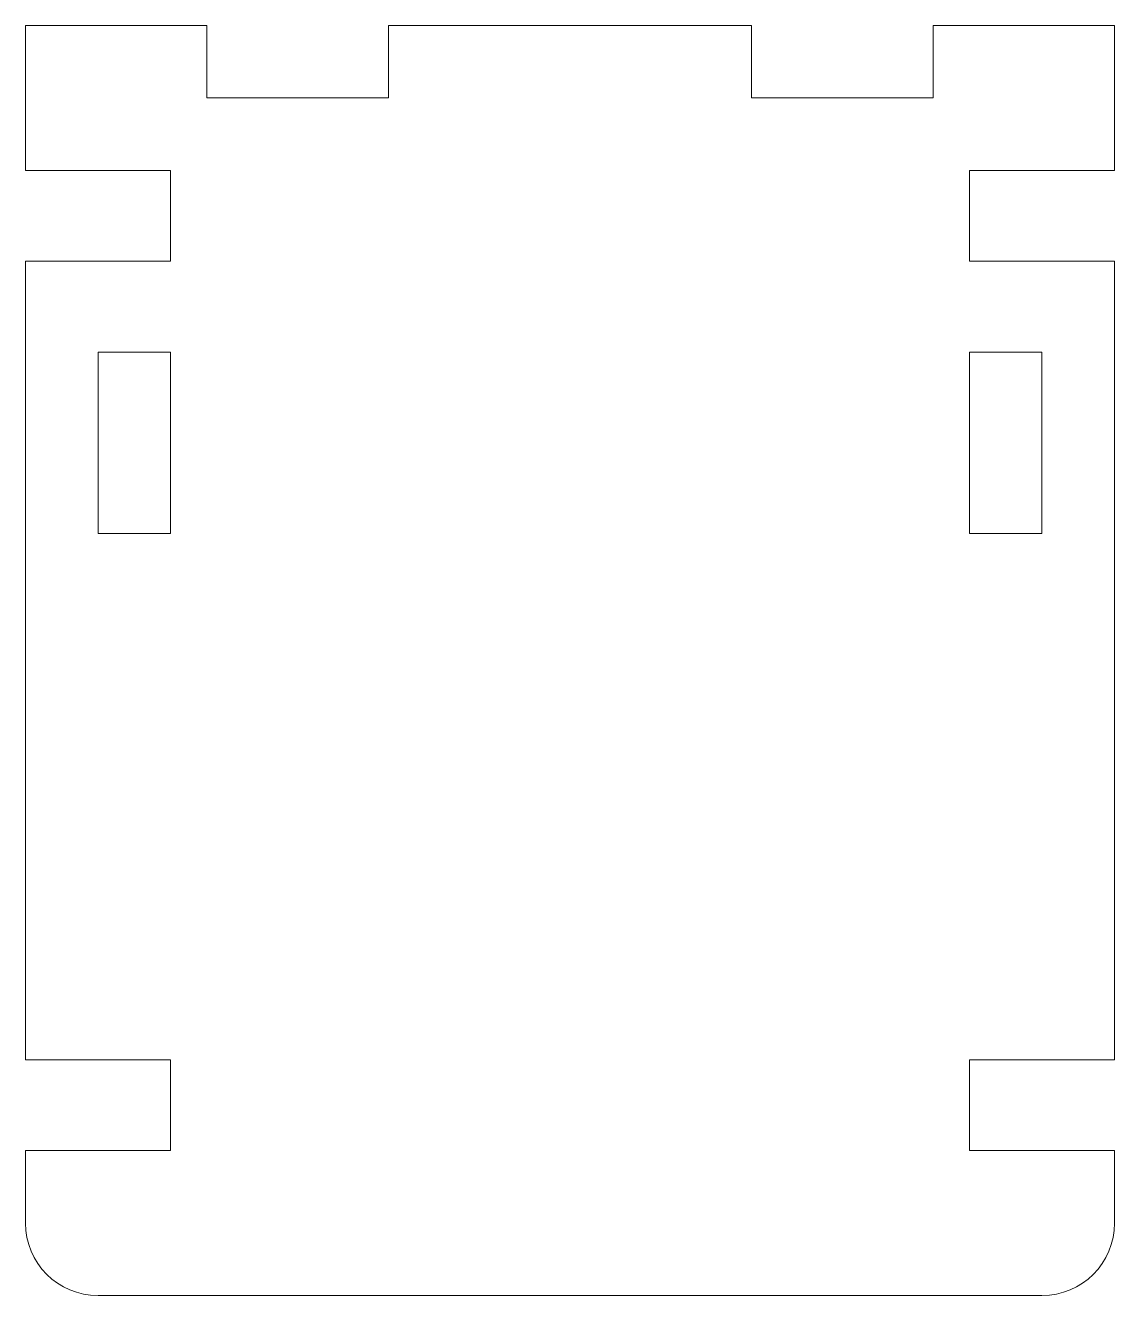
# Model space of a CAD drawing. Header units: millimetres. Extents: x -30 to 30, y -35 to 35.
import ezdxf

# ---------------------------------------------------------------- set-up
doc = ezdxf.new("R2010")
doc.units = ezdxf.units.MM

msp = doc.modelspace()

# ---------------------------------------------------------------- linework, layer by layer
at = {"color": 7, "linetype": 'Continuous', "lineweight": 15}
for p, q in [((-20, 35), (-30, 35)), ((-30, 35), (-30, 27)), ((-20, 31), (-20, 35)), ((-10, 35), (-10, 31)), ((10, 35), (-10, 35)), ((10, 31), (10, 35)), ((20, 35), (20, 31)), ((30, 35), (20, 35)), ((30, 27), (30, 35)), ((-10, 31), (-20, 31)), ((20, 31), (10, 31)), ((-30, 27), (-22, 27)), ((-22, 27), (-22, 22)), ((22, 27), (30, 27)), ((22, 22), (22, 27)), ((-30, 22), (-30, -22)), ((-22, 22), (-30, 22)), ((30, 22), (22, 22)), ((30, -22), (30, 22)), ((-22, 17), (-26, 17)), ((-26, 17), (-26, 7)), ((-22, 7), (-22, 17)), ((26, 17), (22, 17)), ((22, 17), (22, 7)), ((26, 7), (26, 17)), ((-26, 7), (-22, 7)), ((22, 7), (26, 7)), ((-30, -22), (-22, -22)), ((-22, -22), (-22, -27)), ((22, -22), (30, -22)), ((22, -27), (22, -22)), ((-30, -27), (-30, -31)), ((-22, -27), (-30, -27)), ((30, -27), (22, -27)), ((30, -31), (30, -27)), ((-26, -35), (26, -35))]:
    msp.add_line(p, q, dxfattribs=at)
for centre, start, end in [((-26, -31), 180, 270), ((26, -31), 270, 0)]:
    msp.add_arc(centre, 4, start, end, dxfattribs=at)

doc.saveas('drawing.dxf')
